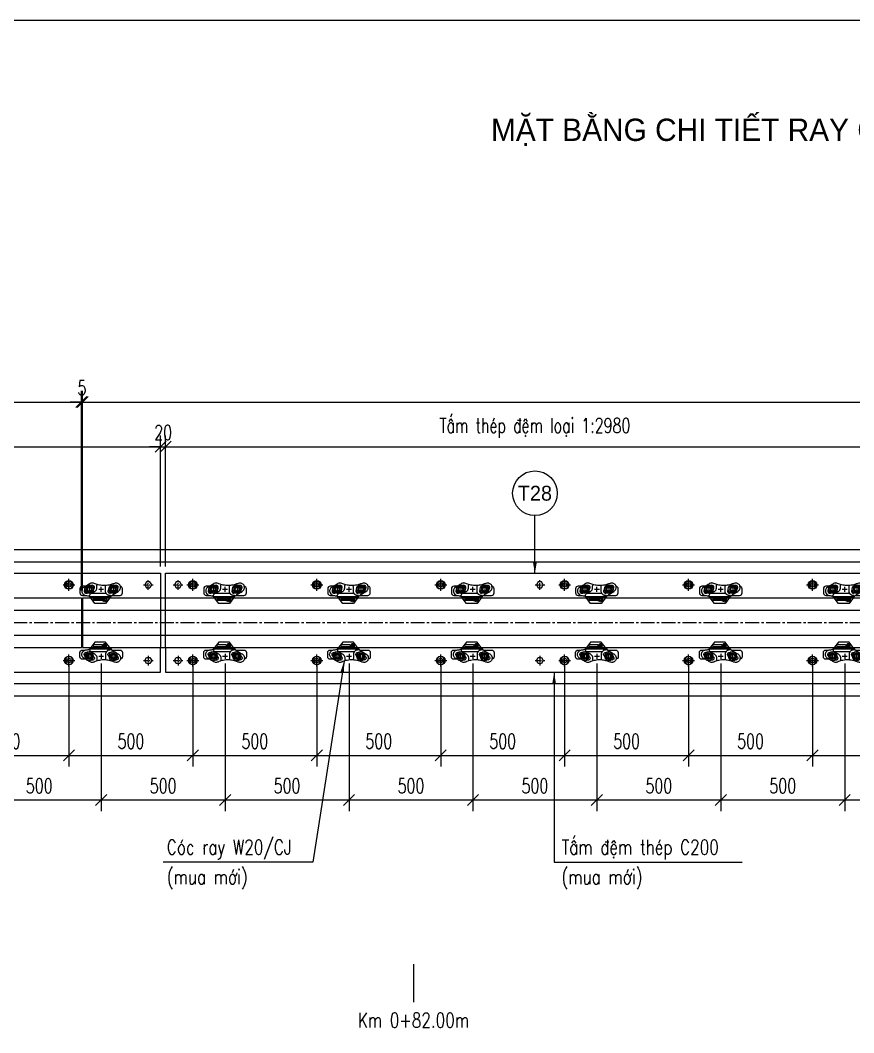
# Model space of a CAD drawing. Header units: millimetres. Extents: x 105795 to 260623, y -660711 to -234400.
# Drawn here: x 215978 to 219341, y -316960 to -312877 of the extents above; entities that cross this region are included whole.
import ezdxf
from ezdxf.enums import TextEntityAlignment as Align

# ---------------------------------------------------------------- set-up
doc = ezdxf.new("R2010")
doc.units = ezdxf.units.MM
doc.header["$LTSCALE"] = 150
doc.header["$MEASUREMENT"] = 0
doc.linetypes.add('CENTER', pattern=[2, 1.25, -0.25, 0.25, -0.25])
doc.linetypes.add('CENTER2', pattern=[1.125, 0.75, -0.125, 0.125, -0.125])
doc.layers.get('Defpoints').update_dxf_attribs({"color": 255})
for name, color, linetype in [('Bulong chinh cao do', 7, 'Continuous'), ('GhichuLytrinh', 2, 'Continuous'), ('PART', 3, 'Continuous'), ('Ray moi', 1, 'Continuous'), ('T-Dim', 8, 'Continuous'), ('T-Hatch', 8, 'Continuous'), ('T-Thay', 3, 'Continuous'), ('T-Truc', 13, 'CENTER2'), ('Tam thep dem', 2, 'Continuous'), ('TEXT', 4, 'Continuous')]:
    doc.layers.add(name, color=color, linetype=linetype)
doc.styles.add('HOA', font='VHAVAN.TTF', dxfattribs={"width": 0.85})
doc.styles.add('THUONG', font='vnsimple.shx', dxfattribs={"width": 0.75})
doc.styles.add('vnsimple', font='vnsimple.shx', dxfattribs={"width": 0.7})
doc.dimstyles.new('30L', dxfattribs={"dimscale": 300, "dimtxt": 0.2, "dimasz": 0.15, "dimexe": 0.15, "dimexo": 0.1, "dimgap": 0.09, "dimtad": 1, "dimdsep": 46, "dimtxsty": 'vnsimple', "dimblk": 'OBLIQUE', "dimcen": 0.09, "dimdle": 0.1, "dimclrd": 256, "dimclre": 256, "dimclrt": 3, "dimadec": 0, "dimazin": 0, "dimtfac": 1, "dimtix": 1, "dimtmove": 1, "dimatfit": 3, "dimfxl": 1, "dimtolj": 1, "dimtzin": 0, "dimarcsym": 0})

# ---------------------------------------------------------------- blocks, each defined once
blk = doc.blocks.new('Bulong M16 chinh cao do')
at = {"layer": 'Bulong chinh cao do', "lineweight": -3}
blk.add_lwpolyline([(-13.9, 0), (-6.9, -12), (6.9, -12), (13.9, 0), (6.9, 12), (-6.9, 12)], close=True, dxfattribs=at)
at = {"layer": 'T-Truc', "color": 250, "linetype": 'CENTER', "lineweight": -3, "ltscale": 0.1}
for p, q in [((-19.4, 0), (19.4, 0)), ((0, -19.4), (0, 19.4))]:
    blk.add_line(p, q, dxfattribs=at)
blk = doc.blocks.new('BU LONG')
at = {"layer": 'PART', "color": 2, "linetype": 'ByBlock', "lineweight": 9, "ltscale": 0.1}
for p, q in [((587063.7, -184968.2), (587063.7, -184920.2)), ((587039.7, -184944.2), (587087.7, -184944.2))]:
    blk.add_line(p, q, dxfattribs=at)
at = {"layer": 'PART', "color": 8, "linetype": 'Continuous'}
blk.add_lwpolyline([(587055.4, -184929.8), (587047.1, -184944.2), (587055.4, -184958.6), (587072.1, -184958.6), (587080.4, -184944.2), (587072.1, -184929.8)], close=True, dxfattribs=at)
at = {"layer": 'PART', "color": 2, "linetype": 'Continuous'}
for radius in [17.6, 8.8]:
    blk.add_circle((587063.7, -184944.2), radius, dxfattribs=at)
blk = doc.blocks.new('coc1')
at = {"layer": 'T-Dim', "color": 250}
for p, q in [((252126.1, -30948.7), (252141.5, -30948.7)), ((252151.5, -30976.2), (252151.5, -31038.5)), ((252171.9, -30984.6), (252171.2, -30984.6)), ((252171.2, -30984.6), (252171.3, -30985.4)), ((252174.9, -30991.4), (252177.5, -30991.4)), ((252177.5, -30983), (252175.9, -30983)), ((252175.9, -30983), (252175.9, -30984.6)), ((252175.9, -30985.9), (252175.9, -30987.5)), ((252177.5, -30987.5), (252175.9, -30987.5)), ((252177.8, -30983.6), (252177.8, -30984.6)), ((252177.8, -30986.9), (252177.8, -30985.9)), ((252178.3, -30984.6), (252178.4, -30984.6)), ((252181.8, -30986.4), (252181.8, -30984)), ((252172.9, -31027.2), (252172.9, -30993.4)), ((252174.9, -31029.2), (252177.5, -31029.2)), ((252179.5, -30993.4), (252179.5, -31027.2)), ((252126.3, -31045.1), (252141.7, -31045.1))]:
    blk.add_line(p, q, dxfattribs=at)
at = {"layer": 'T-Dim', "color": 8}
for p, q in [((252148.7, -30911), (252131.7, -30911)), ((252158.7, -30953.7), (252158.7, -30921)), ((252163.3, -30958.5), (252191, -30979.2)), ((252191, -30979.2), (252191, -31022.5)), ((252191, -31022.5), (252163.3, -31043.3)), ((252121.7, -31059.7), (252121.7, -31073)), ((252158.7, -31073), (252158.7, -31062.1)), ((252131.7, -31083), (252148.7, -31083))]:
    blk.add_line(p, q, dxfattribs=at)
at = {"layer": 'T-Dim', "color": 250}
for points in [[(252147.6, -30948.5), (252140.6, -30936.7), (252126.7, -30936.8), (252120, -30948.9), (252127.1, -30960.8), (252140.9, -30960.6)], [(252147.9, -31044.8), (252140.8, -31033), (252127, -31033.1), (252120.2, -31045.2), (252127.3, -31057.1), (252141.1, -31056.9)]]:
    blk.add_lwpolyline(points, close=True, dxfattribs=at)
blk.add_lwpolyline([(252172.3, -30985.9), (252171.8, -30985.9, -0.402189), (252171.3, -30985.4, -0.402189)], format="xyb", dxfattribs=at)
for points in [[(252171.8, -30984.6), (252171.9, -30984.6)], [(252178.3, -30985.9), (252172.3, -30985.9)], [(252174.6, -30984.6), (252178.3, -30984.6)], [(252178.1, -30984.6), (252179.1, -30984.6)], [(252179.1, -30985.9), (252178.3, -30985.9)]]:
    blk.add_lwpolyline(points, dxfattribs=at)
for centre, radius in [((252133.8, -30949.1), 17.5), ((252133.8, -30948.7), 12), ((252133.8, -30948.7), 8.21), ((252133.8, -30948.7), 7.72), ((252176.2, -30982.5), 7.99), ((252134, -31045.1), 17.7), ((252134, -31045.1), 12), ((252134, -31045.1), 8.58), ((252134, -31045.1), 7.72)]:
    blk.add_circle(centre, radius, dxfattribs=at)
for centre, radius, start, end in [((252126.7, -30936.2), 8.21, 33.8579, 204.33), ((252141.3, -30961.6), 8.21, 217.2187, 24.4659), ((252174.7, -30980.6), 4.86, 309.8531, 235.0368), ((252174.6, -30981), 3.55, 325.9393, 270.8947), ((252174.9, -30993.4), 2, 90, 180), ((252177.5, -30993.4), 2, 0, 90), ((252178.6, -30983.1), 1.56, 288.3305, 324.0231), ((252179, -30987), 1.05, 31.2028, 83.0416), ((252180.9, -30985.2), 1.54, 51.5074, 129.6961), ((252180.9, -30985.2), 1.54, 230.3039, 308.4926), ((252126.6, -31033), 8.58, 40.2477, 202.8953), ((252174.9, -31027.2), 2, 180, 270), ((252177.5, -31027.2), 2, 270, 0), ((252126.6, -31033), 8.58, 243.5906, 244.2653), ((252141.2, -31057), 8.58, 221.8793, 20.5324), ((252141.2, -31057), 8.58, 61.7402, 62.4743)]:
    blk.add_arc(centre, radius, start, end, dxfattribs=at)
at = {"layer": 'T-Dim', "color": 8}
for centre, radius, start, end in [((252131.7, -30921), 10, 90, 172.7502), ((252148.7, -30921), 10, 0, 90), ((252126.6, -31033), 8.58, 358.8777, 359.7675), ((252131.7, -31073), 10, 180, 270), ((252141.2, -31057), 8.58, 179.9374, 180.02), ((252148.7, -31073), 10, 270, 0)]:
    blk.add_arc(centre, radius, start, end, dxfattribs=at)
blk.add_open_spline([(252163.3, -30958.5), (252160.5, -30956.2), (252157.4, -30952.2), (252153.2, -30944.9), (252142, -30926.5), (252136.6, -30921.3), (252129, -30918.9), (252122.3, -30919.2), (252116.3, -30921.6), (252113.2, -30924.9), (252109.9, -30930.5), (252108.9, -30934.1), (252109, -30939.9), (252111.7, -30947.5), (252113.9, -30953.5), (252116, -30959.9), (252117.8, -30970.7), (252118.9, -30980.9), (252119.3, -30990.5), (252118.4, -30998.7), (252116, -31010.1), (252113.9, -31017.1), (252110.2, -31026.3), (252108.6, -31031.1), (252108.6, -31036), (252110, -31039.8), (252119.9, -31056.7), (252121.7, -31059.6), (252124.1, -31064.1), (252128.6, -31071), (252134.1, -31073.9), (252138.8, -31075.4), (252144.9, -31075), (252151.5, -31072.3), (252157.7, -31065.7), (252158.7, -31062.5), (252159.6, -31055.9), (252160.3, -31048.8), (252161.8, -31045.5), (252162.5, -31044.1), (252163.3, -31043.3)], degree=3, knots=[0.587392, 0.587392, 0.587392, 0.587392, 1, 2, 3, 4, 5, 6, 7, 8, 9, 10, 11, 12, 13, 14, 15, 16, 17, 18, 19, 20, 21, 22, 23, 24, 25, 26, 27, 28, 29, 30, 31, 32, 33, 34, 35, 36, 37, 37.680973, 37.680973, 37.680973, 37.680973], dxfattribs=at)
at = {"layer": 'T-Dim', "color": 250}
for points in [[(252163.2, -31042.6), (252163.2, -31038.2), (252163.3, -31005.4), (252163.3, -30985.6), (252163.2, -30962.7), (252163.3, -30959.6), (252163.1, -30959.1), (252162.1, -30958.4), (252161, -30958.3), (252159.8, -30958.4), (252159.3, -30959.4), (252159.2, -30961.2), (252159, -30964), (252158.6, -30966.7), (252158.2, -30968.6), (252157, -30970.9), (252154.7, -30973.5), (252151.8, -30976), (252149.7, -30977.4), (252146.7, -30978.8), (252142.9, -30979.4), (252130.9, -30979.5), (252124.3, -30979.6), (252121.3, -30979.6), (252118.7, -30979.8)], [(252177.8, -30983.6), (252177.8, -30983.2), (252177.7, -30983), (252177.5, -30983)], [(252177.8, -30986.9), (252177.8, -30987.3), (252177.7, -30987.5), (252177.5, -30987.5)], [(252163.2, -31042.6), (252161.8, -31043.7), (252159.6, -31043.5), (252155.8, -31043.3), (252153.2, -31041), (252149.8, -31036.1), (252145.1, -31027.2), (252143.6, -31024.1), (252141.4, -31020.8), (252138.9, -31018.5), (252135.8, -31016.1), (252132.8, -31014.9), (252130.3, -31014.2), (252119.9, -31014.1), (252117.4, -31014.1), (252115.3, -31012.2)]]:
    blk.add_open_spline(points, degree=3, dxfattribs=at)
at = {"layer": 'T-Truc', "color": 250, "lineweight": 9, "ltscale": 30}
for p, q in [((252134, -31007), (252134, -30987)), ((252144, -30997), (252124, -30997))]:
    blk.add_line(p, q, dxfattribs=at)
blk = doc.blocks.new('mnmnbvmnbvmnbmnbbn')
at = {"layer": 'Tam thep dem', "lineweight": 9, "ltscale": 0.5}
for points in [[(0, -300), (0, 0), (2980, 0), (2980, -300)], [(0, -300), (0, -400), (2980, -400), (2980, -300)]]:
    blk.add_lwpolyline(points, dxfattribs=at)
at = {"layer": 'Bulong chinh cao do', "linetype": 'Continuous'}
for p in [(50, -47.5), (1510, -47.5), (2930, -47.5)]:
    blk.add_blockref('Bulong M16 chinh cao do', p, dxfattribs=at)
at = {"layer": 'Bulong chinh cao do', "linetype": 'Continuous', "xscale": -1, "rotation": 180}
for p in [(50, -352.5), (1510, -352.5), (2930, -352.5)]:
    blk.add_blockref('Bulong M16 chinh cao do', p, dxfattribs=at)
at = {"layer": 'PART', "linetype": 'Continuous'}
for p in [(-586953.7, 184896.7), (-586453.7, 184896.7), (-585953.7, 184896.7), (-585453.7, 184896.7), (-584953.7, 184896.7), (-584453.7, 184896.7), (-586953.7, 184591.7), (-586453.7, 184591.7), (-585953.7, 184591.7), (-585453.7, 184591.7), (-584953.7, 184591.7), (-584453.7, 184591.7)]:
    blk.add_blockref('BU LONG', p, dxfattribs=at)
at = {"layer": 'T-Dim', "rotation": 270}
for p in [(31237, 252069), (31737, 252069), (32236.3, 252069, 616), (32737, 252069), (33237, 252069), (33737, 252069)]:
    blk.add_blockref('coc1', p, dxfattribs=at)
at = {"layer": 'T-Dim', "xscale": -1, "rotation": 270}
for p in [(31237, -252469), (31737, -252469), (32236.3, -252469, 616), (32737, -252469), (33237, -252469), (33737, -252469)]:
    blk.add_blockref('coc1', p, dxfattribs=at)
blk = doc.blocks.new('_Oblique')
at = {"color": 0, "linetype": 'ByBlock', "lineweight": -2}
blk.add_line((-0.5, -0.5), (0.5, 0.5), dxfattribs=at)
blk = doc.blocks.new('*D375')
at = {"layer": 'Defpoints', "color": 0, "linetype": 'Continuous', "transparency": 16777216}
for p in [(215674.5, -315447.7), (216174.5, -315447.7), (216174.5, -315841.7)]:
    blk.add_point(p, dxfattribs=at)
at = {"layer": 'T-Dim', "linetype": 'Continuous', "lineweight": -2, "transparency": 16777216}
for p, q in [((215674.5, -315477.7), (215674.5, -315886.7)), ((216174.5, -315477.7), (216174.5, -315886.7)), ((215644.5, -315841.7), (216204.5, -315841.7))]:
    blk.add_line(p, q, dxfattribs=at)
at = {"layer": 'T-Dim', "linetype": 'Continuous', "lineweight": -2, "transparency": 16777216, "xscale": 45, "yscale": 45, "zscale": 45, "rotation": 180}
blk.add_blockref('_Oblique', (215674.5, -315841.7), dxfattribs=at)
at = {"layer": 'T-Dim', "linetype": 'Continuous', "lineweight": -2, "transparency": 16777216, "xscale": 45, "yscale": 45, "zscale": 45}
blk.add_blockref('_Oblique', (216174.5, -315841.7), dxfattribs=at)
at = {"layer": 'T-Dim', "color": 3, "linetype": 'Continuous', "transparency": 16777216, "insert": (215924.5, -315784.7), "char_height": 60, "attachment_point": 5, "style": 'vnsimple'}
blk.add_mtext('\\A1;500', dxfattribs=at)
blk = doc.blocks.new('*D376')
at = {"layer": 'Defpoints', "color": 0, "linetype": 'Continuous', "transparency": 16777216}
for p in [(215804.5, -315441.6), (216304.5, -315441.6), (215804.5, -316021.7)]:
    blk.add_point(p, dxfattribs=at)
at = {"layer": 'T-Dim', "linetype": 'Continuous', "lineweight": -2, "transparency": 16777216}
for p, q in [((215804.5, -315471.6), (215804.5, -316066.7)), ((216304.5, -315471.6), (216304.5, -316066.7)), ((216334.5, -316021.7), (215774.5, -316021.7))]:
    blk.add_line(p, q, dxfattribs=at)
at = {"layer": 'T-Dim', "linetype": 'Continuous', "lineweight": -2, "transparency": 16777216, "xscale": 45, "yscale": 45, "zscale": 45, "rotation": 180}
blk.add_blockref('_Oblique', (215804.5, -316021.7), dxfattribs=at)
at = {"layer": 'T-Dim', "linetype": 'Continuous', "lineweight": -2, "transparency": 16777216, "xscale": 45, "yscale": 45, "zscale": 45}
blk.add_blockref('_Oblique', (216304.5, -316021.7), dxfattribs=at)
at = {"layer": 'T-Dim', "color": 3, "linetype": 'Continuous', "transparency": 16777216, "insert": (216054.5, -315964.7), "char_height": 60, "attachment_point": 5, "style": 'vnsimple'}
blk.add_mtext('\\A1;500', dxfattribs=at)
blk = doc.blocks.new('*D377')
at = {"layer": 'Defpoints', "color": 0, "linetype": 'Continuous', "transparency": 16777216}
for p in [(216174.5, -315447.7), (216674.5, -315447.7), (216674.5, -315841.7)]:
    blk.add_point(p, dxfattribs=at)
at = {"layer": 'T-Dim', "linetype": 'Continuous', "lineweight": -2, "transparency": 16777216}
for p, q in [((216174.5, -315477.7), (216174.5, -315886.7)), ((216674.5, -315477.7), (216674.5, -315886.7)), ((216144.5, -315841.7), (216704.5, -315841.7))]:
    blk.add_line(p, q, dxfattribs=at)
at = {"layer": 'T-Dim', "linetype": 'Continuous', "lineweight": -2, "transparency": 16777216, "xscale": 45, "yscale": 45, "zscale": 45, "rotation": 180}
blk.add_blockref('_Oblique', (216174.5, -315841.7), dxfattribs=at)
at = {"layer": 'T-Dim', "linetype": 'Continuous', "lineweight": -2, "transparency": 16777216, "xscale": 45, "yscale": 45, "zscale": 45}
blk.add_blockref('_Oblique', (216674.5, -315841.7), dxfattribs=at)
at = {"layer": 'T-Dim', "color": 3, "linetype": 'Continuous', "transparency": 16777216, "insert": (216424.5, -315784.7), "char_height": 60, "attachment_point": 5, "style": 'vnsimple'}
blk.add_mtext('\\A1;500', dxfattribs=at)
blk = doc.blocks.new('*D378')
at = {"layer": 'Defpoints', "color": 0, "linetype": 'Continuous', "transparency": 16777216}
for p in [(216304.5, -315441.6), (216804.5, -315441.6), (216304.5, -316021.7)]:
    blk.add_point(p, dxfattribs=at)
at = {"layer": 'T-Dim', "linetype": 'Continuous', "lineweight": -2, "transparency": 16777216}
for p, q in [((216304.5, -315471.6), (216304.5, -316066.7)), ((216804.5, -315471.6), (216804.5, -316066.7)), ((216834.5, -316021.7), (216274.5, -316021.7))]:
    blk.add_line(p, q, dxfattribs=at)
at = {"layer": 'T-Dim', "linetype": 'Continuous', "lineweight": -2, "transparency": 16777216, "xscale": 45, "yscale": 45, "zscale": 45, "rotation": 180}
blk.add_blockref('_Oblique', (216304.5, -316021.7), dxfattribs=at)
at = {"layer": 'T-Dim', "linetype": 'Continuous', "lineweight": -2, "transparency": 16777216, "xscale": 45, "yscale": 45, "zscale": 45}
blk.add_blockref('_Oblique', (216804.5, -316021.7), dxfattribs=at)
at = {"layer": 'T-Dim', "color": 3, "linetype": 'Continuous', "transparency": 16777216, "insert": (216554.5, -315964.7), "char_height": 60, "attachment_point": 5, "style": 'vnsimple'}
blk.add_mtext('\\A1;500', dxfattribs=at)
blk = doc.blocks.new('*D379')
at = {"layer": 'Defpoints', "color": 0, "linetype": 'Continuous', "transparency": 16777216}
for p in [(216674.5, -315447.7), (217174.5, -315447.7), (217174.5, -315841.7)]:
    blk.add_point(p, dxfattribs=at)
at = {"layer": 'T-Dim', "linetype": 'Continuous', "lineweight": -2, "transparency": 16777216}
for p, q in [((216674.5, -315477.7), (216674.5, -315886.7)), ((217174.5, -315477.7), (217174.5, -315886.7)), ((216644.5, -315841.7), (217204.5, -315841.7))]:
    blk.add_line(p, q, dxfattribs=at)
at = {"layer": 'T-Dim', "linetype": 'Continuous', "lineweight": -2, "transparency": 16777216, "xscale": 45, "yscale": 45, "zscale": 45, "rotation": 180}
blk.add_blockref('_Oblique', (216674.5, -315841.7), dxfattribs=at)
at = {"layer": 'T-Dim', "linetype": 'Continuous', "lineweight": -2, "transparency": 16777216, "xscale": 45, "yscale": 45, "zscale": 45}
blk.add_blockref('_Oblique', (217174.5, -315841.7), dxfattribs=at)
at = {"layer": 'T-Dim', "color": 3, "linetype": 'Continuous', "transparency": 16777216, "insert": (216924.5, -315784.7), "char_height": 60, "attachment_point": 5, "style": 'vnsimple'}
blk.add_mtext('\\A1;500', dxfattribs=at)
blk = doc.blocks.new('*D380')
at = {"layer": 'Defpoints', "color": 0, "linetype": 'Continuous', "transparency": 16777216}
for p in [(216804.5, -315441.6), (217304.5, -315441.6), (216804.5, -316021.7)]:
    blk.add_point(p, dxfattribs=at)
at = {"layer": 'T-Dim', "linetype": 'Continuous', "lineweight": -2, "transparency": 16777216}
for p, q in [((216804.5, -315471.6), (216804.5, -316066.7)), ((217304.5, -315471.6), (217304.5, -316066.7)), ((217334.5, -316021.7), (216774.5, -316021.7))]:
    blk.add_line(p, q, dxfattribs=at)
at = {"layer": 'T-Dim', "linetype": 'Continuous', "lineweight": -2, "transparency": 16777216, "xscale": 45, "yscale": 45, "zscale": 45, "rotation": 180}
blk.add_blockref('_Oblique', (216804.5, -316021.7), dxfattribs=at)
at = {"layer": 'T-Dim', "linetype": 'Continuous', "lineweight": -2, "transparency": 16777216, "xscale": 45, "yscale": 45, "zscale": 45}
blk.add_blockref('_Oblique', (217304.5, -316021.7), dxfattribs=at)
at = {"layer": 'T-Dim', "color": 3, "linetype": 'Continuous', "transparency": 16777216, "insert": (217054.5, -315964.7), "char_height": 60, "attachment_point": 5, "style": 'vnsimple'}
blk.add_mtext('\\A1;500', dxfattribs=at)
blk = doc.blocks.new('*D381')
at = {"layer": 'Defpoints', "color": 0, "linetype": 'Continuous', "transparency": 16777216}
for p in [(217174.5, -315447.7), (217674.5, -315447.7), (217674.5, -315841.7)]:
    blk.add_point(p, dxfattribs=at)
at = {"layer": 'T-Dim', "linetype": 'Continuous', "lineweight": -2, "transparency": 16777216}
for p, q in [((217174.5, -315477.7), (217174.5, -315886.7)), ((217674.5, -315477.7), (217674.5, -315886.7)), ((217144.5, -315841.7), (217704.5, -315841.7))]:
    blk.add_line(p, q, dxfattribs=at)
at = {"layer": 'T-Dim', "linetype": 'Continuous', "lineweight": -2, "transparency": 16777216, "xscale": 45, "yscale": 45, "zscale": 45, "rotation": 180}
blk.add_blockref('_Oblique', (217174.5, -315841.7), dxfattribs=at)
at = {"layer": 'T-Dim', "linetype": 'Continuous', "lineweight": -2, "transparency": 16777216, "xscale": 45, "yscale": 45, "zscale": 45}
blk.add_blockref('_Oblique', (217674.5, -315841.7), dxfattribs=at)
at = {"layer": 'T-Dim', "color": 3, "linetype": 'Continuous', "transparency": 16777216, "insert": (217424.5, -315784.7), "char_height": 60, "attachment_point": 5, "style": 'vnsimple'}
blk.add_mtext('\\A1;500', dxfattribs=at)
blk = doc.blocks.new('*D382')
at = {"layer": 'Defpoints', "color": 0, "linetype": 'Continuous', "transparency": 16777216}
for p in [(217304.5, -315441.6), (217804.5, -315441.6), (217304.5, -316021.7)]:
    blk.add_point(p, dxfattribs=at)
at = {"layer": 'T-Dim', "linetype": 'Continuous', "lineweight": -2, "transparency": 16777216}
for p, q in [((217304.5, -315471.6), (217304.5, -316066.7)), ((217804.5, -315471.6), (217804.5, -316066.7)), ((217834.5, -316021.7), (217274.5, -316021.7))]:
    blk.add_line(p, q, dxfattribs=at)
at = {"layer": 'T-Dim', "linetype": 'Continuous', "lineweight": -2, "transparency": 16777216, "xscale": 45, "yscale": 45, "zscale": 45, "rotation": 180}
blk.add_blockref('_Oblique', (217304.5, -316021.7), dxfattribs=at)
at = {"layer": 'T-Dim', "linetype": 'Continuous', "lineweight": -2, "transparency": 16777216, "xscale": 45, "yscale": 45, "zscale": 45}
blk.add_blockref('_Oblique', (217804.5, -316021.7), dxfattribs=at)
at = {"layer": 'T-Dim', "color": 3, "linetype": 'Continuous', "transparency": 16777216, "insert": (217554.5, -315964.7), "char_height": 60, "attachment_point": 5, "style": 'vnsimple'}
blk.add_mtext('\\A1;500', dxfattribs=at)
blk = doc.blocks.new('*D383')
at = {"layer": 'Defpoints', "color": 0, "linetype": 'Continuous', "transparency": 16777216}
for p in [(217674.5, -315447.7), (218174.5, -315447.7), (218174.5, -315841.7)]:
    blk.add_point(p, dxfattribs=at)
at = {"layer": 'T-Dim', "linetype": 'Continuous', "lineweight": -2, "transparency": 16777216}
for p, q in [((217674.5, -315477.7), (217674.5, -315886.7)), ((218174.5, -315477.7), (218174.5, -315886.7)), ((217644.5, -315841.7), (218204.5, -315841.7))]:
    blk.add_line(p, q, dxfattribs=at)
at = {"layer": 'T-Dim', "linetype": 'Continuous', "lineweight": -2, "transparency": 16777216, "xscale": 45, "yscale": 45, "zscale": 45, "rotation": 180}
blk.add_blockref('_Oblique', (217674.5, -315841.7), dxfattribs=at)
at = {"layer": 'T-Dim', "linetype": 'Continuous', "lineweight": -2, "transparency": 16777216, "xscale": 45, "yscale": 45, "zscale": 45}
blk.add_blockref('_Oblique', (218174.5, -315841.7), dxfattribs=at)
at = {"layer": 'T-Dim', "color": 3, "linetype": 'Continuous', "transparency": 16777216, "insert": (217924.5, -315784.7), "char_height": 60, "attachment_point": 5, "style": 'vnsimple'}
blk.add_mtext('\\A1;500', dxfattribs=at)
blk = doc.blocks.new('*D384')
at = {"layer": 'Defpoints', "color": 0, "linetype": 'Continuous', "transparency": 16777216}
for p in [(217804.5, -315441.6), (218304.5, -315441.6), (217804.5, -316021.7)]:
    blk.add_point(p, dxfattribs=at)
at = {"layer": 'T-Dim', "linetype": 'Continuous', "lineweight": -2, "transparency": 16777216}
for p, q in [((217804.5, -315471.6), (217804.5, -316066.7)), ((218304.5, -315471.6), (218304.5, -316066.7)), ((218334.5, -316021.7), (217774.5, -316021.7))]:
    blk.add_line(p, q, dxfattribs=at)
at = {"layer": 'T-Dim', "linetype": 'Continuous', "lineweight": -2, "transparency": 16777216, "xscale": 45, "yscale": 45, "zscale": 45, "rotation": 180}
blk.add_blockref('_Oblique', (217804.5, -316021.7), dxfattribs=at)
at = {"layer": 'T-Dim', "linetype": 'Continuous', "lineweight": -2, "transparency": 16777216, "xscale": 45, "yscale": 45, "zscale": 45}
blk.add_blockref('_Oblique', (218304.5, -316021.7), dxfattribs=at)
at = {"layer": 'T-Dim', "color": 3, "linetype": 'Continuous', "transparency": 16777216, "insert": (218054.5, -315964.7), "char_height": 60, "attachment_point": 5, "style": 'vnsimple'}
blk.add_mtext('\\A1;500', dxfattribs=at)
blk = doc.blocks.new('*D385')
at = {"layer": 'Defpoints', "color": 0, "linetype": 'Continuous', "transparency": 16777216}
for p in [(218174.5, -315447.7), (218674.5, -315447.7), (218674.5, -315841.7)]:
    blk.add_point(p, dxfattribs=at)
at = {"layer": 'T-Dim', "linetype": 'Continuous', "lineweight": -2, "transparency": 16777216}
for p, q in [((218174.5, -315477.7), (218174.5, -315886.7)), ((218674.5, -315477.7), (218674.5, -315886.7)), ((218144.5, -315841.7), (218704.5, -315841.7))]:
    blk.add_line(p, q, dxfattribs=at)
at = {"layer": 'T-Dim', "linetype": 'Continuous', "lineweight": -2, "transparency": 16777216, "xscale": 45, "yscale": 45, "zscale": 45, "rotation": 180}
blk.add_blockref('_Oblique', (218174.5, -315841.7), dxfattribs=at)
at = {"layer": 'T-Dim', "linetype": 'Continuous', "lineweight": -2, "transparency": 16777216, "xscale": 45, "yscale": 45, "zscale": 45}
blk.add_blockref('_Oblique', (218674.5, -315841.7), dxfattribs=at)
at = {"layer": 'T-Dim', "color": 3, "linetype": 'Continuous', "transparency": 16777216, "insert": (218424.5, -315784.7), "char_height": 60, "attachment_point": 5, "style": 'vnsimple'}
blk.add_mtext('\\A1;500', dxfattribs=at)
blk = doc.blocks.new('*D386')
at = {"layer": 'Defpoints', "color": 0, "linetype": 'Continuous', "transparency": 16777216}
for p in [(218304.5, -315441.6), (218804.5, -315441.6), (218304.5, -316021.7)]:
    blk.add_point(p, dxfattribs=at)
at = {"layer": 'T-Dim', "linetype": 'Continuous', "lineweight": -2, "transparency": 16777216}
for p, q in [((218304.5, -315471.6), (218304.5, -316066.7)), ((218804.5, -315471.6), (218804.5, -316066.7)), ((218834.5, -316021.7), (218274.5, -316021.7))]:
    blk.add_line(p, q, dxfattribs=at)
at = {"layer": 'T-Dim', "linetype": 'Continuous', "lineweight": -2, "transparency": 16777216, "xscale": 45, "yscale": 45, "zscale": 45, "rotation": 180}
blk.add_blockref('_Oblique', (218304.5, -316021.7), dxfattribs=at)
at = {"layer": 'T-Dim', "linetype": 'Continuous', "lineweight": -2, "transparency": 16777216, "xscale": 45, "yscale": 45, "zscale": 45}
blk.add_blockref('_Oblique', (218804.5, -316021.7), dxfattribs=at)
at = {"layer": 'T-Dim', "color": 3, "linetype": 'Continuous', "transparency": 16777216, "insert": (218554.5, -315964.7), "char_height": 60, "attachment_point": 5, "style": 'vnsimple'}
blk.add_mtext('\\A1;500', dxfattribs=at)
blk = doc.blocks.new('*D387')
at = {"layer": 'Defpoints', "color": 0, "linetype": 'Continuous', "transparency": 16777216}
for p in [(218674.5, -315447.7), (219174.5, -315447.7), (219174.5, -315841.7)]:
    blk.add_point(p, dxfattribs=at)
at = {"layer": 'T-Dim', "linetype": 'Continuous', "lineweight": -2, "transparency": 16777216}
for p, q in [((218674.5, -315477.7), (218674.5, -315886.7)), ((219174.5, -315477.7), (219174.5, -315886.7)), ((218644.5, -315841.7), (219204.5, -315841.7))]:
    blk.add_line(p, q, dxfattribs=at)
at = {"layer": 'T-Dim', "linetype": 'Continuous', "lineweight": -2, "transparency": 16777216, "xscale": 45, "yscale": 45, "zscale": 45, "rotation": 180}
blk.add_blockref('_Oblique', (218674.5, -315841.7), dxfattribs=at)
at = {"layer": 'T-Dim', "linetype": 'Continuous', "lineweight": -2, "transparency": 16777216, "xscale": 45, "yscale": 45, "zscale": 45}
blk.add_blockref('_Oblique', (219174.5, -315841.7), dxfattribs=at)
at = {"layer": 'T-Dim', "color": 3, "linetype": 'Continuous', "transparency": 16777216, "insert": (218924.5, -315784.7), "char_height": 60, "attachment_point": 5, "style": 'vnsimple'}
blk.add_mtext('\\A1;500', dxfattribs=at)
blk = doc.blocks.new('*D388')
at = {"layer": 'Defpoints', "color": 0, "linetype": 'Continuous', "transparency": 16777216}
for p in [(218804.5, -315441.6), (219304.5, -315441.6), (218804.5, -316021.7)]:
    blk.add_point(p, dxfattribs=at)
at = {"layer": 'T-Dim', "linetype": 'Continuous', "lineweight": -2, "transparency": 16777216}
for p, q in [((218804.5, -315471.6), (218804.5, -316066.7)), ((219304.5, -315471.6), (219304.5, -316066.7)), ((219334.5, -316021.7), (218774.5, -316021.7))]:
    blk.add_line(p, q, dxfattribs=at)
at = {"layer": 'T-Dim', "linetype": 'Continuous', "lineweight": -2, "transparency": 16777216, "xscale": 45, "yscale": 45, "zscale": 45, "rotation": 180}
blk.add_blockref('_Oblique', (218804.5, -316021.7), dxfattribs=at)
at = {"layer": 'T-Dim', "linetype": 'Continuous', "lineweight": -2, "transparency": 16777216, "xscale": 45, "yscale": 45, "zscale": 45}
blk.add_blockref('_Oblique', (219304.5, -316021.7), dxfattribs=at)
at = {"layer": 'T-Dim', "color": 3, "linetype": 'Continuous', "transparency": 16777216, "insert": (219054.5, -315964.7), "char_height": 60, "attachment_point": 5, "style": 'vnsimple'}
blk.add_mtext('\\A1;500', dxfattribs=at)
blk = doc.blocks.new('*D389')
at = {"layer": 'Defpoints', "color": 0, "linetype": 'Continuous', "transparency": 16777216}
for p in [(219174.5, -315447.7), (219674.5, -315447.7), (219674.5, -315841.7)]:
    blk.add_point(p, dxfattribs=at)
at = {"layer": 'T-Dim', "linetype": 'Continuous', "lineweight": -2, "transparency": 16777216}
for p, q in [((219174.5, -315477.7), (219174.5, -315886.7)), ((219674.5, -315477.7), (219674.5, -315886.7)), ((219144.5, -315841.7), (219704.5, -315841.7))]:
    blk.add_line(p, q, dxfattribs=at)
at = {"layer": 'T-Dim', "linetype": 'Continuous', "lineweight": -2, "transparency": 16777216, "xscale": 45, "yscale": 45, "zscale": 45, "rotation": 180}
blk.add_blockref('_Oblique', (219174.5, -315841.7), dxfattribs=at)
at = {"layer": 'T-Dim', "linetype": 'Continuous', "lineweight": -2, "transparency": 16777216, "xscale": 45, "yscale": 45, "zscale": 45}
blk.add_blockref('_Oblique', (219674.5, -315841.7), dxfattribs=at)
at = {"layer": 'T-Dim', "color": 3, "linetype": 'Continuous', "transparency": 16777216, "insert": (219424.5, -315784.7), "char_height": 60, "attachment_point": 5, "style": 'vnsimple'}
blk.add_mtext('\\A1;500', dxfattribs=at)
blk = doc.blocks.new('*D390')
at = {"layer": 'Defpoints', "color": 0, "linetype": 'Continuous', "transparency": 16777216}
for p in [(219304.5, -315441.6), (219804.5, -315441.6), (219304.5, -316021.7)]:
    blk.add_point(p, dxfattribs=at)
at = {"layer": 'T-Dim', "linetype": 'Continuous', "lineweight": -2, "transparency": 16777216}
for p, q in [((219304.5, -315471.6), (219304.5, -316066.7)), ((219804.5, -315471.6), (219804.5, -316066.7)), ((219834.5, -316021.7), (219274.5, -316021.7))]:
    blk.add_line(p, q, dxfattribs=at)
at = {"layer": 'T-Dim', "linetype": 'Continuous', "lineweight": -2, "transparency": 16777216, "xscale": 45, "yscale": 45, "zscale": 45, "rotation": 180}
blk.add_blockref('_Oblique', (219304.5, -316021.7), dxfattribs=at)
at = {"layer": 'T-Dim', "linetype": 'Continuous', "lineweight": -2, "transparency": 16777216, "xscale": 45, "yscale": 45, "zscale": 45}
blk.add_blockref('_Oblique', (219804.5, -316021.7), dxfattribs=at)
at = {"layer": 'T-Dim', "color": 3, "linetype": 'Continuous', "transparency": 16777216, "insert": (219554.5, -315964.7), "char_height": 60, "attachment_point": 5, "style": 'vnsimple'}
blk.add_mtext('\\A1;500', dxfattribs=at)
blk = doc.blocks.new('*D501')
at = {"layer": 'Defpoints', "color": 0, "transparency": 16777216}
for p in [(216544.5, -314596.7), (213564.5, -315109.4), (216544.5, -315109.4)]:
    blk.add_point(p, dxfattribs=at)
at = {"layer": 'T-Dim', "lineweight": -2, "transparency": 16777216}
for p, q in [((213564.5, -315079.4), (213564.5, -314551.7)), ((216544.5, -315079.4), (216544.5, -314551.7)), ((213534.5, -314596.7), (216574.5, -314596.7))]:
    blk.add_line(p, q, dxfattribs=at)
at = {"layer": 'T-Dim', "lineweight": -2, "transparency": 16777216, "xscale": 45, "yscale": 45, "zscale": 45, "rotation": 180}
blk.add_blockref('_Oblique', (213564.5, -314596.7), dxfattribs=at)
at = {"layer": 'T-Dim', "lineweight": -2, "transparency": 16777216, "xscale": 45, "yscale": 45, "zscale": 45}
blk.add_blockref('_Oblique', (216544.5, -314596.7), dxfattribs=at)
at = {"layer": 'T-Dim', "color": 3, "transparency": 16777216, "insert": (215054.5, -314521.1), "char_height": 60, "attachment_point": 5, "style": 'vnsimple'}
blk.add_mtext('\\A1;TÊm thÐp ®Öm lo¹i 1:2980', dxfattribs=at)
blk = doc.blocks.new('*D502')
at = {"layer": 'Defpoints', "color": 0, "linetype": 'Continuous', "transparency": 16777216}
for p in [(216564.5, -314596.7), (216544.5, -315106.7), (216564.5, -315106.7)]:
    blk.add_point(p, dxfattribs=at)
at = {"layer": 'T-Dim', "linetype": 'Continuous', "lineweight": -2, "transparency": 16777216}
for p, q in [((216544.5, -315076.7), (216544.5, -314551.7)), ((216564.5, -315076.7), (216564.5, -314551.7)), ((216544.5, -314596.7), (216499.5, -314596.7)), ((216544.5, -314596.7), (216564.5, -314596.7)), ((216564.5, -314596.7), (216609.5, -314596.7))]:
    blk.add_line(p, q, dxfattribs=at)
at = {"layer": 'T-Dim', "linetype": 'Continuous', "lineweight": -2, "transparency": 16777216, "xscale": 45, "yscale": 45, "zscale": 45}
blk.add_blockref('_Oblique', (216544.5, -314596.7), dxfattribs=at)
at = {"layer": 'T-Dim', "linetype": 'Continuous', "lineweight": -2, "transparency": 16777216, "xscale": 45, "yscale": 45, "zscale": 45, "rotation": 180}
blk.add_blockref('_Oblique', (216564.5, -314596.7), dxfattribs=at)
at = {"layer": 'T-Dim', "color": 3, "linetype": 'Continuous', "transparency": 16777216, "insert": (216554.5, -314539.7), "char_height": 60, "attachment_point": 5, "style": 'vnsimple'}
blk.add_mtext('\\A1;20', dxfattribs=at)
blk = doc.blocks.new('*D503')
at = {"layer": 'Defpoints', "color": 0, "transparency": 16777216}
for p in [(219544.5, -314596.7), (216564.5, -315109.4), (219544.5, -315109.4)]:
    blk.add_point(p, dxfattribs=at)
at = {"layer": 'T-Dim', "lineweight": -2, "transparency": 16777216}
for p, q in [((216564.5, -315079.4), (216564.5, -314551.7)), ((219544.5, -315079.4), (219544.5, -314551.7)), ((216534.5, -314596.7), (219574.5, -314596.7))]:
    blk.add_line(p, q, dxfattribs=at)
at = {"layer": 'T-Dim', "lineweight": -2, "transparency": 16777216, "xscale": 45, "yscale": 45, "zscale": 45, "rotation": 180}
blk.add_blockref('_Oblique', (216564.5, -314596.7), dxfattribs=at)
at = {"layer": 'T-Dim', "lineweight": -2, "transparency": 16777216, "xscale": 45, "yscale": 45, "zscale": 45}
blk.add_blockref('_Oblique', (219544.5, -314596.7), dxfattribs=at)
at = {"layer": 'T-Dim', "color": 3, "transparency": 16777216, "insert": (218054.5, -314521.1), "char_height": 60, "attachment_point": 5, "style": 'vnsimple'}
blk.add_mtext('\\A1;TÊm thÐp ®Öm lo¹i 1:2980', dxfattribs=at)
blk = doc.blocks.new('*D547')
at = {"layer": 'Defpoints', "color": 0, "transparency": 16777216}
for p in [(216224.5, -314416.7), (204384.5, -315206.7), (216224.5, -315206.7)]:
    blk.add_point(p, dxfattribs=at)
at = {"layer": 'T-Hatch', "lineweight": -2, "transparency": 16777216}
for p, q in [((204384.5, -315176.7), (204384.5, -314371.7)), ((216224.5, -315176.7), (216224.5, -314371.7)), ((204354.5, -314416.7), (216254.5, -314416.7))]:
    blk.add_line(p, q, dxfattribs=at)
at = {"layer": 'T-Hatch', "lineweight": -2, "transparency": 16777216, "xscale": 45, "yscale": 45, "zscale": 45, "rotation": 180}
blk.add_blockref('_Oblique', (204384.5, -314416.7), dxfattribs=at)
at = {"layer": 'T-Hatch', "lineweight": -2, "transparency": 16777216, "xscale": 45, "yscale": 45, "zscale": 45}
blk.add_blockref('_Oblique', (216224.5, -314416.7), dxfattribs=at)
at = {"layer": 'T-Hatch', "color": 3, "transparency": 16777216, "insert": (210304.5, -314344), "char_height": 60, "attachment_point": 5, "style": 'vnsimple'}
blk.add_mtext('\\A1;Thanh ray tËn dông l¹i (ray S7):11840', dxfattribs=at)
blk = doc.blocks.new('*D548')
at = {"layer": 'Defpoints', "color": 0, "transparency": 16777216}
for p in [(228069.5, -314416.7), (216229.5, -315206.7), (228069.5, -315206.7)]:
    blk.add_point(p, dxfattribs=at)
at = {"layer": 'T-Hatch', "lineweight": -2, "transparency": 16777216}
for p, q in [((216229.5, -315176.7), (216229.5, -314371.7)), ((228069.5, -315176.7), (228069.5, -314371.7)), ((216199.5, -314416.7), (228099.5, -314416.7))]:
    blk.add_line(p, q, dxfattribs=at)
at = {"layer": 'T-Hatch', "lineweight": -2, "transparency": 16777216, "xscale": 45, "yscale": 45, "zscale": 45, "rotation": 180}
blk.add_blockref('_Oblique', (216229.5, -314416.7), dxfattribs=at)
at = {"layer": 'T-Hatch', "lineweight": -2, "transparency": 16777216, "xscale": 45, "yscale": 45, "zscale": 45}
blk.add_blockref('_Oblique', (228069.5, -314416.7), dxfattribs=at)
at = {"layer": 'T-Hatch', "color": 3, "transparency": 16777216, "insert": (222149.5, -314344), "char_height": 60, "attachment_point": 5, "style": 'vnsimple'}
blk.add_mtext('\\A1;Thanh ray tËn dông l¹i (ray S8):11840', dxfattribs=at)
blk = doc.blocks.new('*D1120')
at = {"layer": 'Defpoints', "color": 0, "linetype": 'Continuous', "transparency": 16777216}
for p in [(216229.5, -314416.7), (216224.5, -315206.7), (216229.5, -315206.7)]:
    blk.add_point(p, dxfattribs=at)
at = {"layer": 'T-Hatch', "linetype": 'Continuous', "lineweight": -2, "transparency": 16777216}
for p, q in [((216224.5, -315176.7), (216224.5, -314371.7)), ((216229.5, -315176.7), (216229.5, -314371.7)), ((216224.5, -314416.7), (216179.5, -314416.7)), ((216224.5, -314416.7), (216229.5, -314416.7)), ((216229.5, -314416.7), (216274.5, -314416.7))]:
    blk.add_line(p, q, dxfattribs=at)
at = {"layer": 'T-Hatch', "linetype": 'Continuous', "lineweight": -2, "transparency": 16777216, "xscale": 45, "yscale": 45, "zscale": 45}
blk.add_blockref('_Oblique', (216224.5, -314416.7), dxfattribs=at)
at = {"layer": 'T-Hatch', "linetype": 'Continuous', "lineweight": -2, "transparency": 16777216, "xscale": 45, "yscale": 45, "zscale": 45, "rotation": 180}
blk.add_blockref('_Oblique', (216229.5, -314416.7), dxfattribs=at)
at = {"layer": 'T-Hatch', "color": 3, "linetype": 'Continuous', "transparency": 16777216, "insert": (216227, -314359.7), "char_height": 60, "attachment_point": 5, "style": 'vnsimple'}
blk.add_mtext('\\A1;5', dxfattribs=at)
blk = doc.blocks.new('Chi dan')
at = {"layer": 'T-Dim'}
blk.add_leader([(0, -245), (0, -10)], dimstyle='30L', override={"dimgap": 0.09, "dimtad": 0}, dxfattribs=at)
blk.add_wipeout([(68.5, 138.4), (60.6, 146.5), (51.8, 153.6), (42.2, 159.5), (31.9, 164.2), (21.1, 167.5), (10, 169.4), (-1.3, 170), (-12.6, 169.1), (-23.7, 166.8), (-34.4, 163.2), (-44.5, 158.2), (-54, 152), (-62.6, 144.7), (-70.2, 136.3), (-76.7, 127.1), (-82, 117.1), (-86, 106.5), (-88.6, 95.5), (-89.9, 84.3), (-89.7, 73), (-88.1, 61.8), (-85.2, 50.9), (-80.9, 40.5), (-75.3, 30.7), (-68.5, 21.6), (-60.6, 13.5), (-51.8, 6.4), (-42.2, 0.5), (-31.9, -4.2), (-21.1, -7.5), (-10, -9.4), (1.3, -10), (12.6, -9.1), (23.7, -6.8), (34.4, -3.2), (44.5, 1.8), (54, 8), (62.6, 15.3), (70.2, 23.7), (76.7, 32.9), (82, 42.9), (86, 53.5), (88.6, 64.5), (89.9, 75.7), (89.7, 87), (88.1, 98.2), (85.2, 109.1), (80.9, 119.5), (75.3, 129.3)]).dxf.layer = 'T-Dim'
blk.add_circle((0, 80), 90, dxfattribs=at)

msp = doc.modelspace()

# ---------------------------------------------------------------- linework, layer by layer
at = {"layer": 'GhichuLytrinh', "color": 8}
msp.add_line((217564.457, -316683.657), (217564.457, -316837.371), dxfattribs=at)
at = {"layer": 'Ray moi', "linetype": 'Continuous'}
for p, q in [((204384.457, -315206.746), (216224.457, -315206.746)), ((216229.457, -315206.746), (228069.457, -315206.746)), ((204384.457, -315256.746), (216224.457, -315256.746)), ((216229.457, -315256.746), (228069.457, -315256.746)), ((204384.457, -315356.746), (216224.457, -315356.746)), ((216229.457, -315356.746), (228069.457, -315356.746)), ((204384.457, -315406.746), (216224.457, -315406.746)), ((216229.457, -315406.746), (228069.457, -315406.746))]:
    msp.add_line(p, q, dxfattribs=at)
for points in [[(216224.457, -315206.746), (216224.457, -315406.746)], [(216229.457, -315206.746), (216229.457, -315406.746)]]:
    msp.add_lwpolyline(points, dxfattribs=at)
at = {"layer": 'T-Thay', "color": 3, "lineweight": 13}
for p, q in [((135564.457, -315011.746), (235524.457, -315011.746)), ((135564.457, -315601.746), (235524.457, -315601.746))]:
    msp.add_line(p, q, dxfattribs=at)
at = {"layer": 'T-Thay', "color": 7, "lineweight": 13}
for p, q in [((135564.457, -315061.746), (235524.457, -315061.746)), ((135564.457, -315551.746), (235524.457, -315551.746))]:
    msp.add_line(p, q, dxfattribs=at)
at = {"layer": 'T-Truc', "lineweight": 9, "ltscale": 0.5}
msp.add_line((239884.457, -315306.746), (135564.457, -315306.746), dxfattribs=at)

# ---------------------------------------------------------------- block references
at = {"linetype": 'Continuous'}
for p in [(213564.457, -315106.746), (216564.457, -315106.746)]:
    msp.add_blockref('mnmnbvmnbvmnbmnbbn', p, dxfattribs=at)

# ---------------------------------------------------------------- texts
at = {"layer": 'TEXT', "style": 'HOA'}
msp.add_text('mÆt b»ng CHI TIÕT ray cÇn trôc A100 SAU KHI DI DêI (10/12)', height=90, dxfattribs=at).set_placement((219754.655, -313318.75), align=Align.MIDDLE_CENTER)
at = {"layer": 'TEXT', "style": 'THUONG', "width": 0.75}
for s, p in [('Cãc ray W20/CJ', (216569.275, -316241.744)), ('TÊm ®Öm thÐp C200', (218162.063, -316241.744)), ('(mua míi)', (216569.275, -316361.744)), ('(mua míi)', (218162.063, -316361.744))]:
    msp.add_text(s, height=60, dxfattribs=at).set_placement(p)
msp.add_text('Km 0+82.00m', height=60, dxfattribs=at).set_placement((217564.457, -316909.332), align=Align.MIDDLE_CENTER)

# ---------------------------------------------------------------- dimensions: what is measured, and where the dimension line sits
at = {"layer": 'T-Dim'}
dim = msp.add_linear_dim(base=(216544.457, -314596.688), p1=(213564.457, -315109.386), p2=(216544.457, -315109.386), text='TÊm thÐp ®Öm lo¹i 1:<>', dimstyle='30L', dxfattribs=at)
dim.commit()
dim.dimension.update_dxf_attribs({"geometry": '*D501', "text_midpoint": (215054.457, -314521.116)})
at = {"layer": 'T-Dim', "linetype": 'Continuous'}
for base, p1, p2, picture, middle in [((216564.457, -314596.688), (216544.457, -315106.746), (216564.457, -315106.746), '*D502', (216554.457, -314539.688)), ((216174.457, -315841.744), (215674.457, -315447.718), (216174.457, -315447.718), '*D375', (215924.457, -315784.744)), ((215804.457, -316021.744), (216304.457, -315441.561), (215804.457, -315441.561), '*D376', (216054.457, -315964.744)), ((216674.457, -315841.744), (216174.457, -315447.718), (216674.457, -315447.718), '*D377', (216424.457, -315784.744)), ((216304.457, -316021.744), (216804.457, -315441.561), (216304.457, -315441.561), '*D378', (216554.457, -315964.744)), ((217174.457, -315841.744), (216674.457, -315447.718), (217174.457, -315447.718), '*D379', (216924.457, -315784.744)), ((216804.457, -316021.744), (217304.457, -315441.561), (216804.457, -315441.561), '*D380', (217054.457, -315964.744)), ((217674.457, -315841.744), (217174.457, -315447.718), (217674.457, -315447.718), '*D381', (217424.457, -315784.744)), ((217304.457, -316021.744), (217804.457, -315441.561), (217304.457, -315441.561), '*D382', (217554.457, -315964.744)), ((218174.457, -315841.744), (217674.457, -315447.718), (218174.457, -315447.718), '*D383', (217924.457, -315784.744)), ((217804.457, -316021.744), (218304.457, -315441.561), (217804.457, -315441.561), '*D384', (218054.457, -315964.744)), ((218674.457, -315841.744), (218174.457, -315447.718), (218674.457, -315447.718), '*D385', (218424.457, -315784.744)), ((218304.457, -316021.744), (218804.457, -315441.561), (218304.457, -315441.561), '*D386', (218554.457, -315964.744)), ((219174.457, -315841.744), (218674.457, -315447.718), (219174.457, -315447.718), '*D387', (218924.457, -315784.744)), ((218804.457, -316021.744), (219304.457, -315441.561), (218804.457, -315441.561), '*D388', (219054.457, -315964.744)), ((219674.457, -315841.744), (219174.457, -315447.718), (219674.457, -315447.718), '*D389', (219424.457, -315784.744)), ((219304.457, -316021.744), (219804.457, -315441.561), (219304.457, -315441.561), '*D390', (219554.457, -315964.744))]:
    dim = msp.add_linear_dim(base=base, p1=p1, p2=p2, dimstyle='30L', dxfattribs=at)
    dim.commit()
    dim.dimension.update_dxf_attribs({"geometry": picture, "text_midpoint": middle})
at = {"layer": 'T-Hatch'}
dim = msp.add_linear_dim(base=(216224.457, -314416.688), p1=(204384.457, -315206.746), p2=(216224.457, -315206.746), text='Thanh ray tËn dông l¹i (ray S7):<>', dimstyle='30L', dxfattribs=at)
dim.commit()
dim.dimension.update_dxf_attribs({"geometry": '*D547', "text_midpoint": (210304.457, -314343.974)})
at = {"layer": 'T-Hatch', "linetype": 'Continuous'}
dim = msp.add_linear_dim(base=(216229.457, -314416.688), p1=(216224.457, -315206.746), p2=(216229.457, -315206.746), dimstyle='30L', dxfattribs=at)
dim.commit()
dim.dimension.update_dxf_attribs({"geometry": '*D1120', "text_midpoint": (216226.957, -314359.688)})

# ---------------------------------------------------------------- leaders
at = {"layer": 'T-Dim', "linetype": 'Continuous'}
for points in [[(217284.321, -315461.818), (217158.561, -316271.744), (216554.16, -316271.744)], [(218132.063, -315506.746), (218132.063, -316271.744), (218890.831, -316271.744)]]:
    msp.add_leader(points, dimstyle='30L', override={"dimtad": 0}, dxfattribs=at)

# ---------------------------------------------------------------- next in the draw order: block references
at = {"layer": 'T-Dim'}
msp.add_blockref('Chi dan', (218054.457, -314864.386), dxfattribs=at)

# ---------------------------------------------------------------- next in the draw order: linework, layer by layer
at = {"layer": 'Defpoints', "linetype": 'Continuous'}
msp.add_lwpolyline([(214879.655, -312876.997), (224629.655, -312876.997), (224629.655, -321276.997), (214879.655, -321276.997)], close=True, dxfattribs=at)

# ---------------------------------------------------------------- next in the draw order: texts
at = {"layer": 'TEXT', "style": 'HOA'}
msp.add_text('T28', height=60, dxfattribs=at).set_placement((218054.44, -314784.386), align=Align.MIDDLE_CENTER)

# ---------------------------------------------------------------- next in the draw order: dimensions: what is measured, and where the dimension line sits
at = {"layer": 'T-Dim'}
dim = msp.add_linear_dim(base=(219544.457, -314596.688), p1=(216564.457, -315109.386), p2=(219544.457, -315109.386), text='TÊm thÐp ®Öm lo¹i 1:<>', dimstyle='30L', dxfattribs=at)
dim.commit()
dim.dimension.update_dxf_attribs({"geometry": '*D503', "text_midpoint": (218054.457, -314521.116)})
at = {"layer": 'T-Hatch'}
dim = msp.add_linear_dim(base=(228069.457, -314416.688), p1=(216229.457, -315206.746), p2=(228069.457, -315206.746), text='Thanh ray tËn dông l¹i (ray S8):<>', dimstyle='30L', dxfattribs=at)
dim.commit()
dim.dimension.update_dxf_attribs({"geometry": '*D548', "text_midpoint": (222149.457, -314343.974)})

doc.saveas('drawing.dxf')
